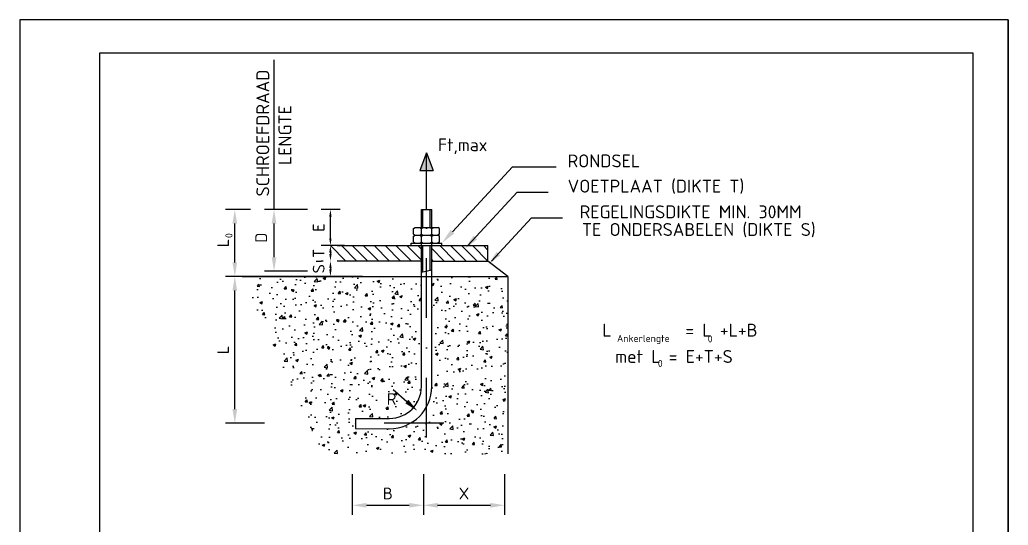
# Model space of a CAD drawing. Header units: millimetres. Extents: x 0 to 2100, y 0 to 2971.
# Drawn here: x 0 to 2100, y 1897 to 2971 of the extents above; entities that cross this region are included whole.
import ezdxf
from ezdxf.enums import TextEntityAlignment as Align

# ---------------------------------------------------------------- set-up
doc = ezdxf.new("R2010")
doc.units = ezdxf.units.MM
doc.header["$LTSCALE"] = 10
doc.header["$PDMODE"] = 3
doc.linetypes.add('DASHDOT', pattern=[25.4, 12.7, -6.35, 0, -6.35])
doc.layers.get('0').update_dxf_attribs({"linetype": 'CONTINUOUS'})
doc.layers.get('DEFPOINTS').update_dxf_attribs({"linetype": 'CONTINUOUS'})
for name, color, linetype in [('25', 7, 'CONTINUOUS'), ('35', 2, 'CONTINUOUS'), ('50', 6, 'CONTINUOUS'), ('AC-0000-ALGEMEEN-co-25', 7, 'CONTINUOUS'), ('ARC', 3, 'CONTINUOUS'), ('AS', 3, 'DASHDOT'), ('MAAT', 7, 'CONTINUOUS')]:
    doc.layers.add(name, color=color, linetype=linetype)
doc.styles.get("Standard").update_dxf_attribs({"font": 'isocpeur.ttf'})
doc.dimstyles.get("Standard").update_dxf_attribs({"dimtxt": 0.18, "dimasz": 0.18, "dimexe": 0.18, "dimexo": 0.0625, "dimgap": 0.09, "dimtad": 0, "dimtih": 1, "dimtoh": 1, "dimdec": 4, "dimzin": 0, "dimdsep": 46, "dimtxsty": 'Standard', "dimcen": 0.09, "dimadec": 0, "dimazin": 0, "dimtfac": 1, "dimtdec": 4, "dimtofl": 0, "dimtmove": 0, "dimatfit": 3, "dimfxl": 1, "dimtolj": 1, "dimtzin": 0, "dimarcsym": 0})

# ---------------------------------------------------------------- blocks, each defined once
blk = doc.blocks.new('*D9')
at = {"layer": 'DEFPOINTS', "color": 0}
for p in [(660, 2567.5), (710.8, 2567.5), (710.8, 2490.9)]:
    blk.add_point(p, dxfattribs=at)
at = {"layer": 'MAAT', "color": 0, "lineweight": -2}
for p, q in [((680.8, 2567.5), (640, 2567.5)), ((660, 2505.9), (660, 2552.5)), ((680.8, 2490.9), (640, 2490.9))]:
    blk.add_line(p, q, dxfattribs=at)
at = {"layer": 'MAAT', "color": 0}
for points in [[(657.5, 2552.5), (662.5, 2552.5), (660, 2567.5)], [(657.5, 2505.9), (662.5, 2505.9), (660, 2490.9)]]:
    blk.add_solid(points, dxfattribs=at)
at = {"layer": 'MAAT', "color": 0, "insert": (635, 2529.2), "char_height": 25, "attachment_point": 5, "rotation": 90}
blk.add_mtext('\\A1;E', dxfattribs=at)
blk = doc.blocks.new('*D10')
at = {"layer": 'DEFPOINTS', "color": 0}
for p in [(540.2, 2567.5), (641.2, 2567.5), (641.2, 2436.2)]:
    blk.add_point(p, dxfattribs=at)
at = {"layer": 'MAAT', "color": 0, "lineweight": -2}
for p, q in [((611.2, 2567.5), (520.2, 2567.5)), ((540.2, 2466.2), (540.2, 2537.5)), ((611.2, 2436.2), (520.2, 2436.2))]:
    blk.add_line(p, q, dxfattribs=at)
at = {"layer": 'MAAT', "color": 0}
for points in [[(535.2, 2537.5), (545.2, 2537.5), (540.2, 2567.5)], [(535.2, 2466.2), (545.2, 2466.2), (540.2, 2436.2)]]:
    blk.add_solid(points, dxfattribs=at)
at = {"layer": 'MAAT', "color": 0, "insert": (512.9, 2507.7), "char_height": 25, "attachment_point": 5, "rotation": 90}
blk.add_mtext('\\A1;D', dxfattribs=at)
blk = doc.blocks.new('*D11')
at = {"layer": 'DEFPOINTS', "color": 0}
for p in [(706.4, 2034.9), (857.6, 2034.9), (857.6, 1939)]:
    blk.add_point(p, dxfattribs=at)
at = {"layer": 'MAAT', "color": 0, "lineweight": -2}
for p, q in [((706.4, 2004.9), (706.4, 1919)), ((857.6, 2004.9), (857.6, 1919)), ((736.4, 1939), (827.6, 1939))]:
    blk.add_line(p, q, dxfattribs=at)
at = {"layer": 'MAAT', "color": 0}
for points in [[(736.4, 1944), (736.4, 1934), (706.4, 1939)], [(827.6, 1944), (827.6, 1934), (857.6, 1939)]]:
    blk.add_solid(points, dxfattribs=at)
at = {"layer": 'MAAT', "color": 0, "insert": (782, 1964), "char_height": 25, "attachment_point": 5}
blk.add_mtext('\\A1;B', dxfattribs=at)
blk = doc.blocks.new('*D12')
at = {"layer": 'DEFPOINTS', "color": 0}
for p in [(857.6, 2034.9), (1030, 2034.9), (1030, 1939)]:
    blk.add_point(p, dxfattribs=at)
at = {"layer": 'MAAT', "color": 0, "lineweight": -2}
for p, q in [((857.6, 2004.9), (857.6, 1919)), ((1030, 2004.9), (1030, 1919)), ((887.6, 1939), (1000, 1939))]:
    blk.add_line(p, q, dxfattribs=at)
at = {"layer": 'MAAT', "color": 0}
for points in [[(887.6, 1944), (887.6, 1934), (857.6, 1939)], [(1000, 1944), (1000, 1934), (1030, 1939)]]:
    blk.add_solid(points, dxfattribs=at)
at = {"layer": 'MAAT', "color": 0, "insert": (943.8, 1964), "char_height": 25, "attachment_point": 5}
blk.add_mtext('\\A1;X', dxfattribs=at)
blk = doc.blocks.new('*D13')
at = {"layer": 'DEFPOINTS', "color": 0}
for p in [(456.9, 2425.2), (757.9, 2425.2), (549.6, 2113.3)]:
    blk.add_point(p, dxfattribs=at)
at = {"layer": 'MAAT', "color": 0, "lineweight": -2}
for p, q in [((727.9, 2425.2), (436.9, 2425.2)), ((456.9, 2143.3), (456.9, 2395.2)), ((519.6, 2113.3), (436.9, 2113.3))]:
    blk.add_line(p, q, dxfattribs=at)
at = {"layer": 'MAAT', "color": 0}
for points in [[(451.9, 2395.2), (461.9, 2395.2), (456.9, 2425.2)], [(451.9, 2143.3), (461.9, 2143.3), (456.9, 2113.3)]]:
    blk.add_solid(points, dxfattribs=at)
at = {"layer": 'MAAT', "color": 0, "insert": (431.9, 2269.2), "char_height": 25, "attachment_point": 5, "rotation": 90}
blk.add_mtext('\\A1;L', dxfattribs=at)
blk = doc.blocks.new('*D14')
at = {"layer": 'DEFPOINTS', "color": 0}
for p in [(456.9, 2567.5), (520.2, 2567.5), (757.9, 2425.2)]:
    blk.add_point(p, dxfattribs=at)
at = {"layer": 'MAAT', "color": 0, "lineweight": -2}
for p, q in [((490.2, 2567.5), (436.9, 2567.5)), ((456.9, 2455.2), (456.9, 2537.5)), ((727.9, 2425.2), (436.9, 2425.2))]:
    blk.add_line(p, q, dxfattribs=at)
at = {"layer": 'MAAT', "color": 0}
for points in [[(451.9, 2537.5), (461.9, 2537.5), (456.9, 2567.5)], [(451.9, 2455.2), (461.9, 2455.2), (456.9, 2425.2)]]:
    blk.add_solid(points, dxfattribs=at)
at = {"layer": 'MAAT', "color": 0, "insert": (431.9, 2496.3), "char_height": 25, "attachment_point": 5, "rotation": 90}
blk.add_mtext('\\A1;L', dxfattribs=at)
blk = doc.blocks.new('*D17')
at = {"layer": 'DEFPOINTS', "color": 0}
for p in [(794.3, 2184.5), (844.8, 2139.5)]:
    blk.add_point(p, dxfattribs=at)
at = {"layer": 'MAAT', "color": 0, "lineweight": -2}
blk.add_line((793.3, 2185.3), (822.3, 2159.5), dxfattribs=at)
at = {"layer": 'MAAT', "color": 0}
blk.add_solid([(825.7, 2163.2), (819, 2155.8), (844.8, 2139.5)], dxfattribs=at)
blk = doc.blocks.new('*D19')
at = {"layer": 'DEFPOINTS', "color": 0}
for p in [(660, 2490.9), (660, 2458), (674.3, 2458)]:
    blk.add_point(p, dxfattribs=at)
at = {"layer": 'MAAT', "color": 0, "lineweight": -2}
for p, q in [((690, 2490.9), (680, 2490.9)), ((644.3, 2458), (640, 2458)), ((660, 2475.9), (660, 2473))]:
    blk.add_line(p, q, dxfattribs=at)
at = {"layer": 'MAAT', "color": 0}
for points in [[(657.5, 2475.9), (662.5, 2475.9), (660, 2490.9)], [(657.5, 2473), (662.5, 2473), (660, 2458)]]:
    blk.add_solid(points, dxfattribs=at)
at = {"layer": 'MAAT', "color": 0, "insert": (635, 2474.4), "char_height": 25, "attachment_point": 5, "rotation": 90}
blk.add_mtext('\\A1;T', dxfattribs=at)
blk = doc.blocks.new('*D20')
at = {"layer": 'DEFPOINTS', "color": 0}
for p in [(660, 2458), (660, 2425.2), (660, 2425.2)]:
    blk.add_point(p, dxfattribs=at)
at = {"layer": 'MAAT', "color": 0, "lineweight": -2}
for p, q in [((630, 2458), (640, 2458)), ((660, 2443), (660, 2440.2)), ((630, 2425.2), (640, 2425.2))]:
    blk.add_line(p, q, dxfattribs=at)
at = {"layer": 'MAAT', "color": 0}
for points in [[(657.5, 2443), (662.5, 2443), (660, 2458)], [(657.5, 2440.2), (662.5, 2440.2), (660, 2425.2)]]:
    blk.add_solid(points, dxfattribs=at)
at = {"layer": 'MAAT', "color": 0, "insert": (635, 2441.6), "char_height": 25, "attachment_point": 5, "rotation": 90}
blk.add_mtext('\\A1;S', dxfattribs=at)
blk = doc.blocks.new('A4')
blk.add_line((210.00118, 297.07484), (210.00118, 0))
at = {"color": 7}
blk.add_lwpolyline([(0, 0), (210.00118, 0), (210.00118, 297.07484), (0, 297.07484)], close=True, dxfattribs=at)
at = {"color": 4}
blk.add_lwpolyline([(17, 290.07484), (202.50118, 290.07484), (202.50118, 7), (17, 7)], close=True, dxfattribs=at)

msp = doc.modelspace()

# ---------------------------------------------------------------- hatches: boundary and pattern name
at = {"layer": '50'}
h = msp.add_hatch(color=256, dxfattribs=at)
h.paths.add_polyline_path([(864.2, 2688), (864.2, 2650.2), (878.1, 2650.2)])
h.paths.add_polyline_path([(864.2, 2688), (850.3, 2650.2), (864.2, 2650.2)])
at = {"layer": 'ARC'}
h = msp.add_hatch(dxfattribs=at)
h.set_pattern_fill('AR-CONC', color=256, scale=8, style=0)
h.set_pattern_definition([(50, (-27.065, 82.585), (57.3808, -5.0202), [6, -66]), (355, (-27.065, 82.585), (-11.1001, 60.1754), [4.8, -52.8]), (100.4514, (-22.283, 82.167), (46.2808, 55.1552), [5.0992, -56.0914]), (46.1842, (-27.065, 98.585), (85.3793, -13.2415), [9, -99]), (96.6356, (-19.95, 97.48), (74.773, 77.9294), [7.6488, -84.137]), (351.1842, (-27.065, 98.585), (74.773, 77.9295), [7.2, -79.2]), (21, (-19.065, 94.585), (47.7526, -32.2095), [6, -66]), (326, (-19.065, 94.585), (19.4652, 58.012), [4.8, -52.8]), (71.4514, (-15.085, 91.9), (67.2178, 25.8024), [5.0992, -56.0914]), (37.5, (-27.065, 82.585), (0.97279, 26.63151), [0, -52.16, 0, -53.6, 0, -53]), (7.5, (-27.065, 82.585), (21.04556, 31.55294), [0, -30.56, 0, -50.96, 0, -20.2]), (327.5, (-44.905, 82.585), (42.7058, -1.80439), [0, -20, 0, -62.4, 0, -82.8]), (317.5, (-52.905, 82.585), (46.6549, 8.0084), [0, -26, 0, -41.44, 0, -58.8])])
h.paths.add_polyline_path([(853.2, 2425.2), (472.5, 2425.2), (643.1, 2048), (1036.6, 2048), (1036.6, 2425.2), (875.1, 2425.2), (875.1, 2191.2, -0.125559), (864.2, 2148.4), (864.2, 2113.3), (829.6, 2113.3, -0.129298), (785.5, 2101.7), (713, 2101.8), (713, 2123.6), (785.6, 2123.6, 0.414214), (853.2, 2191.2)])
h.paths.add_polyline_path([(773.3, 2183.6), (799.7, 2183.6), (799.7, 2146.1), (773.3, 2146.1)], flags=24)

# ---------------------------------------------------------------- linework, layer by layer
at = {"layer": '25'}
for p, q in [((856.5, 2529.2), (856.5, 2567.5)), ((871.8, 2529.2), (871.8, 2567.5)), ((836.8, 2527), (840.1, 2529.2)), ((836.8, 2514.9), (836.8, 2527)), ((840.1, 2529.2), (888.3, 2529.2)), ((850, 2529.2), (853.2, 2527)), ((853.2, 2527), (856.5, 2529.2)), ((853.2, 2490.9), (853.2, 2529.2)), ((871.8, 2529.2), (875.1, 2527)), ((875.1, 2527), (878.4, 2529.2)), ((875.1, 2490.9), (875.1, 2529.2)), ((891.5, 2527), (888.3, 2529.2)), ((891.5, 2514.9), (891.5, 2527)), ((836.8, 2514.9), (840.1, 2512.8)), ((836.8, 2510.6), (840.1, 2512.8)), ((836.8, 2498.5), (836.8, 2510.6)), ((840.1, 2512.8), (888.3, 2512.8)), ((850, 2512.8), (853.2, 2514.9)), ((850, 2512.8), (853.2, 2510.6)), ((853.2, 2514.9), (856.5, 2512.8)), ((853.2, 2510.6), (856.5, 2512.8)), ((871.8, 2512.8), (875.1, 2514.9)), ((871.8, 2512.8), (875.1, 2510.6)), ((875.1, 2514.9), (878.4, 2512.8)), ((875.1, 2510.6), (878.4, 2512.8)), ((891.5, 2514.9), (888.3, 2512.8)), ((891.5, 2510.6), (888.3, 2512.8)), ((891.5, 2498.5), (891.5, 2510.6)), ((831.3, 2496.3), (897, 2496.3)), ((831.3, 2490.9), (831.3, 2496.3)), ((836.8, 2498.5), (840.1, 2496.3)), ((850, 2496.3), (853.2, 2498.5)), ((853.2, 2498.5), (856.5, 2496.3)), ((856.5, 2434.7), (856.5, 2490.9)), ((871.8, 2496.3), (875.1, 2498.5)), ((871.8, 2437.6), (871.8, 2490.9)), ((875.1, 2498.5), (878.4, 2496.3)), ((891.5, 2498.5), (888.3, 2496.3)), ((897, 2490.9), (897, 2496.3)), ((1036.6, 2425.2), (994.6, 2458)), ((875.1, 2438.3), (853.2, 2434)), ((472.5, 2425.2), (1036.6, 2425.2)), ((1036.6, 2425.2), (1036.6, 2048))]:
    msp.add_line(p, q, dxfattribs=at)
at = {"layer": '35'}
for p, q in [((853.2, 2567.5), (875.1, 2567.5)), ((853.2, 2529.2), (853.2, 2567.5)), ((875.1, 2529.2), (875.1, 2567.5)), ((674.3, 2490.9), (994.6, 2490.9)), ((853.2, 2191.2), (853.2, 2490.9)), ((875.1, 2191.2), (875.1, 2490.9)), ((994.6, 2458), (994.6, 2490.9)), ((853.2, 2458), (674.3, 2458)), ((875.1, 2458), (994.6, 2458)), ((713, 2123.6), (785.6, 2123.6)), ((713, 2123.6), (713, 2101.8)), ((713, 2101.8), (785.6, 2101.7))]:
    msp.add_line(p, q, dxfattribs=at)
for radius in [67.6, 89.5]:
    msp.add_arc((785.6, 2191.2), radius, 270, 0, dxfattribs=at)
at = {"layer": '50'}
for p, q in [((864.2, 2688), (850.3, 2650.2)), ((864.2, 2567.5), (864.2, 2688)), ((864.2, 2688), (878.1, 2650.2)), ((850.3, 2650.2), (878.1, 2650.2))]:
    msp.add_line(p, q, dxfattribs=at)
at = {"layer": 'ARC'}
for p, q in [((692.8, 2458), (660, 2490.9)), ((716, 2458), (683.2, 2490.9)), ((739.3, 2458), (706.4, 2490.9)), ((762.5, 2458), (729.6, 2490.9)), ((785.7, 2458), (752.9, 2490.9)), ((808.9, 2458), (776.1, 2490.9)), ((832.1, 2458), (799.3, 2490.9)), ((853.2, 2460.1), (822.5, 2490.9)), ((853.2, 2483.3), (845.7, 2490.9)), ((901.8, 2458), (875.1, 2484.7)), ((925, 2458), (892.1, 2490.9)), ((948.2, 2458), (915.4, 2490.9)), ((971.4, 2458), (938.6, 2490.9)), ((994.6, 2458), (961.8, 2490.9)), ((994.6, 2481.2), (985, 2490.9)), ((878.5, 2458), (875.1, 2461.5))]:
    msp.add_line(p, q, dxfattribs=at)
at = {"layer": 'AS'}
for p, q in [((864.2, 2083.1), (864.2, 2638.1)), ((901.2, 2113.3), (661.9, 2113.3))]:
    msp.add_line(p, q, dxfattribs=at)
at = {"layer": 'MAAT'}
for p, q in [((540.2, 2567.5), (540.2, 2885.5)), ((919.3, 2520.4), (1046.9, 2658.4)), ((1046.9, 2658.4), (1139.8, 2658.4)), ((952.1, 2490.9), (1056.9, 2604.2)), ((1056.9, 2604.2), (1122.5, 2604.2)), ((1002.4, 2458), (1087.3, 2549.8)), ((1087.3, 2549.8), (1152.9, 2549.8))]:
    msp.add_line(p, q, dxfattribs=at)
for points in [[(923.3, 2516.7), (915.3, 2524.2), (897, 2496.3)], [(971.9, 2504.2), (963.9, 2511.7), (945.6, 2483.8)], [(1020.9, 2470), (1012.9, 2477.4), (994.6, 2449.6)]]:
    msp.add_solid(points, dxfattribs=at)

# ---------------------------------------------------------------- block references
at = {"layer": 'AC-0000-ALGEMEEN-co-25', "xscale": 10, "yscale": 10, "zscale": 10}
msp.add_blockref('A4', (0, 0), dxfattribs=at)

# ---------------------------------------------------------------- texts
at = {"layer": '50'}
msp.add_text('Ft,max', height=27, dxfattribs=at).set_placement((888.3, 2691.5))
at = {"layer": 'MAAT', "color": 0, "linetype": 'ByBlock'}
for s, p in [('SCHROEFDRAAD', (516.3, 2729.9)), ('LENGTE', (563.4, 2725.6))]:
    msp.add_text(s, height=27.36, rotation=89.9886, dxfattribs=at).set_placement(p, align=Align.MIDDLE_CENTER)
for s, p in [('RONDSEL', (1240.9, 2670.8)), ('VOETPLAAT (DIKTE T)', (1351.6, 2617.2)), ('REGELINGSDIKTE MIN. 30MM', (1425.2, 2562.6)), ('TE ONDERSABELEN (DIKTE S)', (1442.6, 2525)), ('L         = L +L+B', (1402.6, 2311.1)), ('met L = E+T+S', (1389.8, 2255.2))]:
    msp.add_text(s, height=27.36, dxfattribs=at).set_placement(p, align=Align.MIDDLE_CENTER)
at = {"layer": 'MAAT', "insert": (436.9, 2506.9), "char_height": 15, "width": 20.211, "attachment_point": 1, "rotation": 90}
msp.add_mtext('0', dxfattribs=at)
at = {"layer": 'MAAT', "attachment_point": 1}
for s, insert, char_height, width in [('Ankerlengte', (1268.8, 2301.1), 15, 20.211), ('0', (1461.5, 2300.1), 15, 20.211), ('0', (1355.6, 2247.9), 15, 20.211), ('R', (779.5, 2177.3), 25, 31.231)]:
    msp.add_mtext(s, dxfattribs=dict(at, insert=insert, char_height=char_height, width=width))

# ---------------------------------------------------------------- dimensions: what is measured, and where the dimension line sits
at = {"layer": 'MAAT'}
for base, p1, p2, text, override, picture, middle in [((456.9, 2567.5), (757.9, 2425.2), (520.2, 2567.5), 'L', {"dimtxt": 25, "dimasz": 30, "dimexe": 20, "dimexo": 30, "dimtih": 0, "dimtoh": 0, "dimdec": 0, "dimzin": 1, "dimcen": -3, "dimdle": 1.25, "dimtdec": 0, "dimtmove": 2, "dimtvp": 1, "dimtzin": 1}, '*D14', (431.9, 2496.3)), ((660, 2567.5), (710.8, 2490.9), (710.8, 2567.5), 'E', {"dimtxt": 25, "dimasz": 15, "dimexe": 20, "dimexo": 30, "dimtih": 0, "dimtoh": 0, "dimdec": 0, "dimzin": 1, "dimcen": -3, "dimdle": 1.25, "dimtdec": 0, "dimtmove": 2, "dimtvp": 1, "dimtzin": 1}, '*D9', (635, 2529.2)), ((660, 2458), (660, 2490.9), (674.3, 2458), 'T', {"dimtxt": 25, "dimasz": 15, "dimexe": 20, "dimexo": 30, "dimtih": 0, "dimtoh": 0, "dimdec": 0, "dimzin": 1, "dimcen": -3, "dimdle": 1.25, "dimtdec": 0, "dimtmove": 2, "dimtvp": 1, "dimtzin": 1}, '*D19', (635, 2474.4)), ((660, 2425.2), (660, 2458), (660, 2425.2), 'S', {"dimtxt": 25, "dimasz": 15, "dimexe": 20, "dimexo": 30, "dimtih": 0, "dimtoh": 0, "dimdec": 0, "dimzin": 1, "dimcen": -3, "dimdle": 1.25, "dimtdec": 0, "dimtmove": 2, "dimtvp": 1, "dimtzin": 1}, '*D20', (635, 2441.6)), ((456.9, 2425.2), (549.6, 2113.3), (757.9, 2425.2), 'L', {"dimtxt": 25, "dimasz": 30, "dimexe": 20, "dimexo": 30, "dimtih": 0, "dimtoh": 0, "dimdec": 0, "dimzin": 1, "dimcen": -3, "dimdle": 1.25, "dimtdec": 0, "dimtmove": 2, "dimtvp": 1, "dimtzin": 1}, '*D13', (431.9, 2269.2))]:
    dim = msp.add_linear_dim(base=base, p1=p1, p2=p2, angle=90, text=text, dimstyle='Standard', override=override, dxfattribs=at)
    dim.commit()
    dim.dimension.update_dxf_attribs({"geometry": picture, "text_midpoint": middle})
dim = msp.add_linear_dim(base=(540.2, 2567.5), p1=(641.2, 2436.2), p2=(641.2, 2567.5), angle=90, text='D', dimstyle='Standard', override={"dimtxt": 25, "dimasz": 30, "dimexe": 20, "dimexo": 30, "dimtih": 0, "dimtoh": 0, "dimdec": 0, "dimzin": 1, "dimcen": -3, "dimdle": 1.25, "dimtdec": 0, "dimtmove": 2, "dimtvp": 1, "dimtzin": 1}, dxfattribs=at)
dim.commit()
dim.dimension.update_dxf_attribs({"geometry": '*D10', "text_midpoint": (512.9, 2507.7), "dimtype": 160})
dim = msp.add_radius_dim(center=(794.3, 2184.5), mpoint=(844.8, 2139.5), text=' ', dimstyle='Standard', override={"dimtxt": 25, "dimasz": 30, "dimexe": 20, "dimexo": 30, "dimtih": 0, "dimtoh": 0, "dimdec": 0, "dimzin": 1, "dimcen": -3, "dimdle": 1.25, "dimtdec": 0, "dimtmove": 2, "dimtvp": 1, "dimtzin": 1}, dxfattribs=at)
dim.commit()
dim.dimension.update_dxf_attribs({"geometry": '*D17', "text_midpoint": (762.5, 2213), "dimtype": 164})
for base, p1, p2, text, picture, middle in [((857.6, 1939), (706.4, 2034.9), (857.6, 2034.9), 'B', '*D11', (782, 1964)), ((1030, 1939), (857.6, 2034.9), (1030, 2034.9), 'X', '*D12', (943.8, 1964))]:
    dim = msp.add_linear_dim(base=base, p1=p1, p2=p2, text=text, dimstyle='Standard', override={"dimtxt": 25, "dimasz": 30, "dimexe": 20, "dimexo": 30, "dimtih": 0, "dimtoh": 0, "dimdec": 0, "dimzin": 1, "dimcen": -3, "dimdle": 1.25, "dimtdec": 0, "dimtmove": 2, "dimtvp": 1, "dimtzin": 1}, dxfattribs=at)
    dim.commit()
    dim.dimension.update_dxf_attribs({"geometry": picture, "text_midpoint": middle})

doc.saveas('drawing.dxf')
